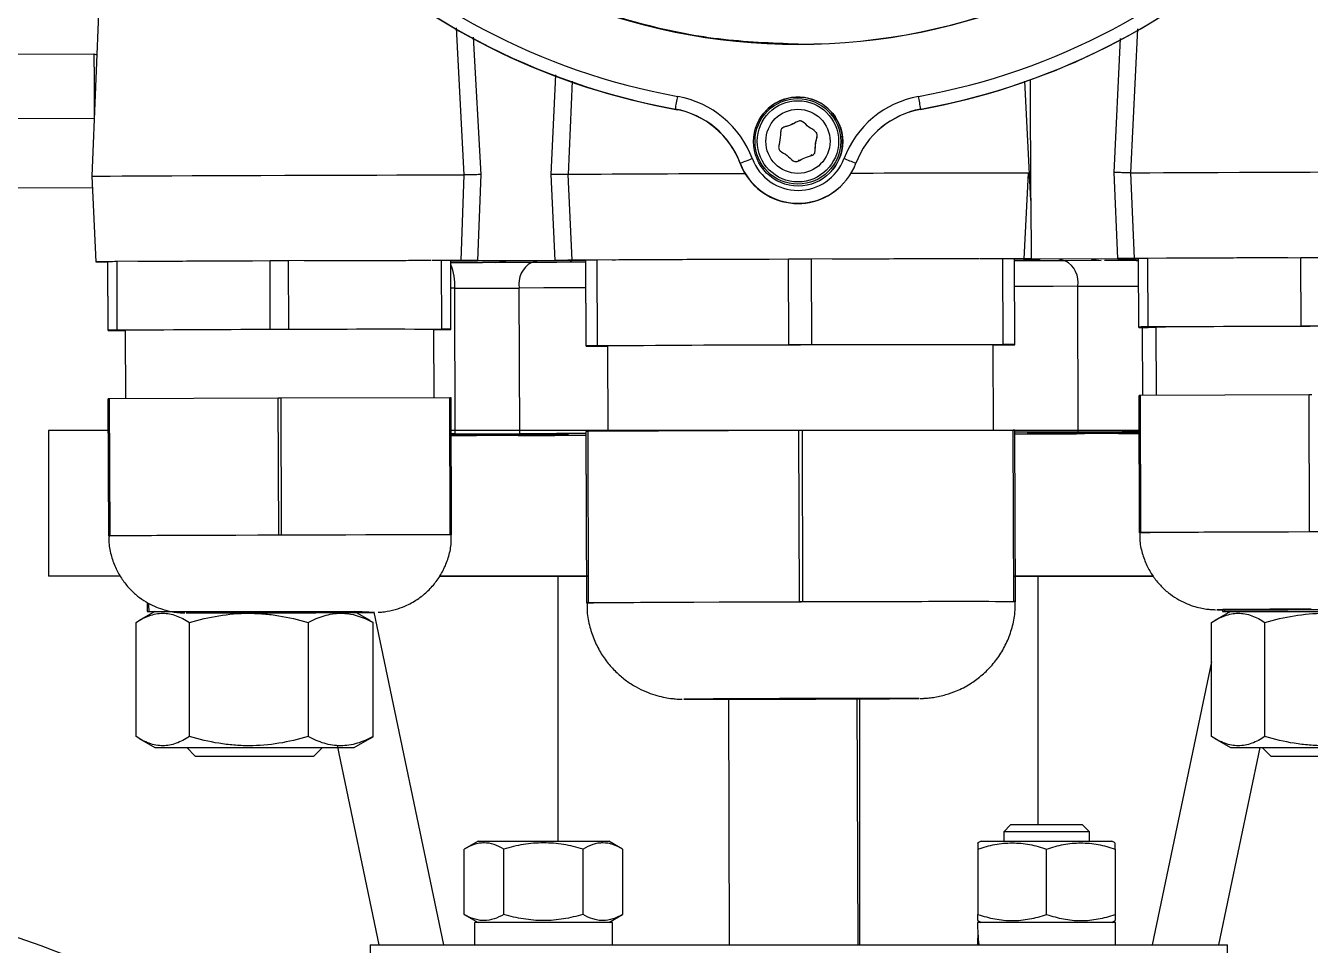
# Model space of a CAD drawing. Header units: millimetres. Extents: x 2451 to 4400, y 944 to 2322.
# Drawn here: x 3741 to 3890.9, y 1858.4 to 1965.7 of the extents above; entities that cross this region are included whole.
import ezdxf

# ---------------------------------------------------------------- set-up
doc = ezdxf.new("R2010")
doc.units = ezdxf.units.MM

msp = doc.modelspace()

# ---------------------------------------------------------------- linework, layer by layer
at = {"color": 7, "linetype": 'Continuous', "lineweight": 25}
for p, q in [((3750.332, 1986.74), (3748.768, 1948.124)), ((3792.204, 1948.272), (3791.285, 1965.449)), ((3793.254, 1964.355), (3794.125, 1948.311)), ((3870.703, 1965.324), (3869.909, 1948.517)), ((3867.995, 1948.543), (3868.747, 1964.196)), ((3724.106, 1962.327), (3749.007, 1962.405)), ((3749.007, 1962.405), (3749.341, 1962.278)), ((3802.351, 1948.336), (3802.886, 1959.963)), ((3804.796, 1959.211), (3804.299, 1948.311)), ((3858.286, 1945.28), (3857.579, 1959.21)), ((3858.286, 1945.28), (3858.241, 1959.38)), ((3816.808, 1955.94), (3816.822, 1955.956)), ((3817.051, 1955.885), (3817.056, 1955.891)), ((3817.312, 1955.835), (3817.051, 1955.885)), ((3845.447, 1955.956), (3845.424, 1955.93)), ((3749.03, 1954.845), (3724.118, 1954.767)), ((3749.03, 1954.845), (3749.031, 1954.626)), ((3824.33, 1949.722), (3824.207, 1950.048)), ((3824.33, 1949.722), (3824.337, 1949.73)), ((3824.395, 1949.633), (3824.38, 1949.617)), ((3831.348, 1949.969), (3831.129, 1949.958)), ((3748.768, 1948.124), (3749.236, 1938.125)), ((3791.831, 1938.271), (3792.204, 1948.272)), ((3792.204, 1948.272), (3792.204, 1948.272)), ((3794.125, 1948.311), (3793.751, 1938.274)), ((3802.791, 1938.303), (3802.351, 1948.336)), ((3804.298, 1948.311), (3804.738, 1938.312)), ((3804.299, 1948.311), (3804.298, 1948.311)), ((3857.505, 1938.477), (3857.991, 1948.478)), ((3868.432, 1938.509), (3867.995, 1948.543)), ((3869.908, 1948.517), (3870.345, 1938.518)), ((3869.909, 1948.517), (3869.908, 1948.517)), ((3724.056, 1946.735), (3748.829, 1946.813)), ((3836.439, 1947.296), (3836.462, 1947.322)), ((3858.286, 1945.28), (3858.308, 1938.477)), ((3750.65, 1930.149), (3750.624, 1938.149)), ((3750.624, 1938.149), (3750.624, 1938.11)), ((3750.65, 1930.11), (3750.624, 1938.11)), ((3769.551, 1938.232), (3751.698, 1938.156)), ((3751.723, 1930.156), (3751.698, 1938.156)), ((3769.576, 1930.232), (3769.551, 1938.232)), ((3788.355, 1938.273), (3771.698, 1938.238)), ((3771.723, 1930.238), (3771.698, 1938.238)), ((3789.551, 1938.275), (3788.458, 1938.273)), ((3789.576, 1930.275), (3789.551, 1938.275)), ((3790.649, 1930.275), (3790.624, 1938.275)), ((3791.831, 1938.271), (3790.624, 1938.273)), ((3790.624, 1938.238), (3791.831, 1938.248)), ((3793.751, 1938.274), (3802.791, 1938.303)), ((3802.791, 1938.285), (3793.751, 1938.257)), ((3795.836, 1938.054), (3795.408, 1938.052)), ((3800.046, 1938.062), (3795.836, 1938.054)), ((3800.046, 1938.062), (3800.792, 1938.279)), ((3806.398, 1928.329), (3806.366, 1938.329)), ((3806.366, 1938.329), (3806.366, 1938.281)), ((3806.398, 1928.281), (3806.366, 1938.281)), ((3830.024, 1938.432), (3807.708, 1938.338)), ((3807.739, 1928.338), (3807.708, 1938.338)), ((3830.056, 1928.432), (3830.024, 1938.432)), ((3852.145, 1938.481), (3832.707, 1938.441)), ((3832.739, 1928.441), (3832.707, 1938.441)), ((3855.024, 1938.487), (3852.328, 1938.481)), ((3855.056, 1928.487), (3855.024, 1938.487)), ((3856.397, 1928.487), (3856.366, 1938.487)), ((3857.505, 1938.477), (3856.366, 1938.48)), ((3857.428, 1938.454), (3856.366, 1938.445)), ((3858.308, 1938.477), (3868.432, 1938.509)), ((3868.415, 1938.492), (3859.375, 1938.463)), ((3861.544, 1938.47), (3862.296, 1938.258)), ((3866.499, 1938.276), (3862.296, 1938.258)), ((3870.335, 1938.495), (3870.852, 1938.494)), ((3870.852, 1938.522), (3870.345, 1938.518)), ((3870.877, 1930.527), (3870.852, 1938.527)), ((3870.852, 1938.527), (3870.852, 1938.488)), ((3870.878, 1930.489), (3870.852, 1938.488)), ((3889.779, 1938.61), (3871.925, 1938.534)), ((3871.951, 1930.534), (3871.925, 1938.534)), ((3889.804, 1930.61), (3889.779, 1938.61)), ((3791.08, 1935.045), (3790.634, 1935.044)), ((3791.133, 1918.045), (3791.08, 1935.045)), ((3798.67, 1918.071), (3798.616, 1935.071)), ((3863.806, 1918.276), (3863.752, 1935.276)), ((3750.65, 1930.149), (3750.65, 1930.11)), ((3769.576, 1930.232), (3751.723, 1930.156)), ((3751.723, 1930.11), (3752.65, 1930.112)), ((3752.65, 1930.136), (3752.675, 1922.16)), ((3789.576, 1930.275), (3771.723, 1930.238)), ((3788.675, 1922.273), (3788.649, 1930.249)), ((3788.65, 1930.226), (3789.576, 1930.23)), ((3790.649, 1930.236), (3790.649, 1930.275)), ((3870.877, 1930.527), (3870.878, 1930.489)), ((3871.325, 1922.531), (3871.3, 1930.488)), ((3889.804, 1930.61), (3871.951, 1930.534)), ((3871.951, 1930.488), (3872.878, 1930.49)), ((3872.877, 1930.514), (3872.903, 1922.538)), ((3830.056, 1928.432), (3807.739, 1928.338)), ((3855.056, 1928.487), (3832.739, 1928.441)), ((3853.929, 1918.485), (3853.897, 1928.455)), ((3853.898, 1928.425), (3855.056, 1928.43)), ((3856.397, 1928.438), (3856.397, 1928.487)), ((3806.398, 1928.329), (3806.398, 1928.281)), ((3807.739, 1928.281), (3808.898, 1928.283)), ((3808.898, 1928.313), (3808.929, 1918.343)), ((3870.953, 1906.529), (3870.903, 1922.529)), ((3870.903, 1922.529), (3870.903, 1922.487)), ((3870.953, 1906.487), (3870.903, 1922.487)), ((3890.739, 1922.614), (3871.066, 1922.53)), ((3871.117, 1906.53), (3871.066, 1922.53)), ((3890.789, 1906.614), (3890.739, 1922.614)), ((3750.725, 1906.151), (3750.675, 1922.151)), ((3750.675, 1922.151), (3750.675, 1922.109)), ((3750.725, 1906.109), (3750.675, 1922.109)), ((3770.511, 1922.236), (3750.839, 1922.152)), ((3750.889, 1906.152), (3750.839, 1922.152)), ((3770.561, 1906.236), (3770.511, 1922.236)), ((3790.511, 1922.277), (3770.838, 1922.237)), ((3770.889, 1906.237), (3770.838, 1922.237)), ((3790.561, 1906.277), (3790.511, 1922.277)), ((3790.725, 1906.277), (3790.675, 1922.277)), ((3743.724, 1918.437), (3743.724, 1901.437)), ((3750.85, 1918.437), (3743.724, 1918.437)), ((3831.224, 1918.437), (3790.523, 1918.437)), ((3791.133, 1918.045), (3790.688, 1918.044)), ((3795.13, 1918.01), (3790.688, 1918.001)), ((3790.688, 1917.89), (3795, 1917.909)), ((3790.689, 1917.848), (3790.955, 1917.849)), ((3795, 1917.909), (3795, 1918.01)), ((3804.169, 1917.92), (3799.642, 1917.892)), ((3799.792, 1918.057), (3804.343, 1918.056)), ((3803.255, 1917.915), (3803.255, 1917.896)), ((3804.168, 1918.056), (3804.169, 1917.92)), ((3804.343, 1918.056), (3804.343, 1918.079)), ((3806.492, 1898.332), (3806.429, 1918.332)), ((3806.429, 1918.332), (3806.429, 1918.279)), ((3806.492, 1898.279), (3806.429, 1918.279)), ((3831.224, 1918.437), (3806.634, 1918.333)), ((3806.697, 1898.333), (3806.634, 1918.333)), ((3871.079, 1918.437), (3831.224, 1918.437)), ((3831.287, 1898.437), (3831.224, 1918.437)), ((3856.224, 1918.489), (3831.634, 1918.439)), ((3831.697, 1898.439), (3831.634, 1918.439)), ((3856.287, 1898.489), (3856.224, 1918.489)), ((3856.492, 1898.489), (3856.429, 1918.489)), ((3857.95, 1918.089), (3857.949, 1918.248)), ((3862.5, 1918.089), (3857.95, 1918.089)), ((3858.124, 1918.226), (3862.651, 1918.254)), ((3858.124, 1918.248), (3858.124, 1918.226)), ((3858.875, 1918.089), (3858.875, 1918.071)), ((3867.162, 1918.237), (3867.163, 1918.136)), ((3867.163, 1918.136), (3870.916, 1918.143)), ((3870.916, 1918.253), (3867.293, 1918.237)), ((3750.725, 1906.151), (3750.725, 1906.13)), ((3750.725, 1906.13), (3750.725, 1906.109)), ((3760.725, 1906.194), (3750.889, 1906.152)), ((3770.561, 1906.236), (3760.725, 1906.194)), ((3780.725, 1906.257), (3770.889, 1906.237)), ((3790.561, 1906.277), (3780.725, 1906.257)), ((3790.725, 1906.256), (3790.725, 1906.277)), ((3870.953, 1906.529), (3870.953, 1906.508)), ((3870.953, 1906.508), (3870.953, 1906.487)), ((3880.953, 1906.572), (3871.117, 1906.53)), ((3890.789, 1906.614), (3880.953, 1906.572)), ((3752.062, 1901.437), (3743.724, 1901.437)), ((3806.687, 1901.437), (3789.345, 1901.437)), ((3803.099, 1901.437), (3803.099, 1870.537)), ((3831.278, 1901.437), (3831.224, 1901.437)), ((3872.537, 1901.437), (3856.278, 1901.437)), ((3859.119, 1872.437), (3859.119, 1901.437)), ((3818.992, 1898.385), (3806.697, 1898.333)), ((3831.287, 1898.437), (3818.992, 1898.385)), ((3822.964, 1898.402), (3822.964, 1898.401)), ((3843.992, 1898.464), (3831.697, 1898.439)), ((3837.962, 1898.452), (3837.962, 1898.45)), ((3838.294, 1898.452), (3838.294, 1898.451)), ((3856.287, 1898.489), (3843.992, 1898.464)), ((3856.492, 1898.463), (3856.492, 1898.489)), ((3756.124, 1897.337), (3754.292, 1896.28)), ((3755.199, 1897.337), (3755.424, 1897.337)), ((3755.424, 1897.337), (3780.299, 1897.337)), ((3781.206, 1896.28), (3779.374, 1897.337)), ((3781.659, 1897.229), (3789.777, 1858.437)), ((3806.492, 1898.332), (3806.492, 1898.305)), ((3806.492, 1898.305), (3806.492, 1898.279)), ((3881.562, 1897.337), (3879.73, 1896.28)), ((3880.637, 1897.337), (3880.862, 1897.337)), ((3880.862, 1897.337), (3905.737, 1897.337)), ((3753.915, 1882.726), (3753.915, 1896.049)), ((3760.15, 1882.726), (3760.15, 1896.049)), ((3773.984, 1896.049), (3773.984, 1882.726)), ((3781.583, 1896.049), (3781.187, 1896.247)), ((3781.583, 1882.726), (3781.583, 1896.049)), ((3879.353, 1882.726), (3879.353, 1896.049)), ((3885.588, 1882.726), (3885.588, 1896.049)), ((3879.353, 1891.46), (3872.442, 1858.437)), ((3823, 1887.129), (3823.092, 1858.437)), ((3837.998, 1887.181), (3838.091, 1858.437)), ((3838.294, 1887.181), (3838.294, 1858.437)), ((3754.296, 1882.493), (3756.124, 1881.437)), ((3779.374, 1881.437), (3781.202, 1882.493)), ((3781.186, 1882.521), (3781.583, 1882.726)), ((3879.734, 1882.493), (3881.562, 1881.437)), ((3756.124, 1881.437), (3767.749, 1881.437)), ((3759.832, 1881.437), (3760.832, 1880.437)), ((3760.832, 1880.437), (3767.749, 1880.437)), ((3767.749, 1881.437), (3779.374, 1881.437)), ((3767.749, 1880.437), (3774.667, 1880.437)), ((3774.667, 1880.437), (3775.667, 1881.437)), ((3777.367, 1881.668), (3782.229, 1858.437)), ((3880.219, 1858.437), (3885.033, 1881.437)), ((3881.562, 1881.437), (3893.187, 1881.437)), ((3885.269, 1881.437), (3886.269, 1880.437)), ((3886.269, 1880.437), (3893.187, 1880.437)), ((3855.928, 1872.437), (3855.116, 1871.625)), ((3855.116, 1871.625), (3855.116, 1870.537)), ((3860.116, 1871.625), (3855.116, 1871.625)), ((3860.116, 1872.437), (3855.928, 1872.437)), ((3864.304, 1872.437), (3860.116, 1872.437)), ((3865.116, 1871.625), (3860.116, 1871.625)), ((3865.116, 1871.625), (3864.304, 1872.437)), ((3865.116, 1870.537), (3865.116, 1871.625)), ((3793.808, 1870.537), (3792.196, 1869.606)), ((3793.808, 1870.537), (3801.433, 1870.537)), ((3801.433, 1870.537), (3809.058, 1870.537)), ((3810.671, 1869.606), (3809.058, 1870.537)), ((3852.491, 1870.537), (3852.116, 1870.321)), ((3852.491, 1870.537), (3860.116, 1870.537)), ((3860.116, 1870.537), (3867.741, 1870.537)), ((3868.116, 1870.321), (3867.741, 1870.537)), ((3792.196, 1861.968), (3792.196, 1869.606)), ((3796.815, 1861.968), (3796.815, 1869.606)), ((3806.052, 1861.968), (3806.052, 1869.606)), ((3810.671, 1869.606), (3810.671, 1861.968)), ((3852.116, 1869.606), (3852.116, 1861.968)), ((3860.116, 1861.968), (3860.116, 1869.606)), ((3868.116, 1869.606), (3868.116, 1861.968)), ((3792.196, 1861.968), (3793.808, 1861.037)), ((3793.383, 1861.037), (3793.383, 1858.437)), ((3809.483, 1861.037), (3793.383, 1861.037)), ((3809.058, 1861.037), (3810.671, 1861.968)), ((3809.483, 1858.437), (3809.483, 1861.037)), ((3868.166, 1861.037), (3852.066, 1861.037)), ((3852.116, 1861.254), (3852.491, 1861.037)), ((3867.741, 1861.037), (3868.116, 1861.254)), ((3868.166, 1858.437), (3868.166, 1861.037)), ((3781.224, 1858.437), (3781.224, 1845.437)), ((3781.224, 1858.437), (3831.224, 1858.437)), ((3831.224, 1858.437), (3881.224, 1858.437)), ((3881.224, 1845.437), (3881.224, 1858.437))]:
    msp.add_line(p, q, dxfattribs=at)
at = {"linetype": 'ByBlock'}
for p, q in [((3789.345, 1901.437), (3806.687, 1901.437)), ((3856.278, 1901.437), (3872.537, 1901.437))]:
    msp.add_line(p, q, dxfattribs=at)
at = {"color": 7, "linetype": 'Continuous', "lineweight": 25, "flags": 128}
for points in [[(3749.007, 1962.405), (3749.008, 1961.919), (3749.01, 1961.272), (3749.013, 1960.477), (3749.016, 1959.548), (3749.019, 1958.501), (3749.022, 1957.354), (3749.026, 1956.129), (3749.03, 1954.845)], [(3832.757, 1950.679), (3832.684, 1950.603), (3832.543, 1950.473)], [(3748.768, 1948.124), (3748.812, 1948.127), (3749.168, 1948.133), (3749.874, 1948.14), (3750.918, 1948.148), (3752.285, 1948.157), (3753.951, 1948.167), (3755.891, 1948.177), (3758.072, 1948.187), (3760.461, 1948.197), (3763.017, 1948.208), (3765.702, 1948.218), (3768.47, 1948.227), (3771.278, 1948.236), (3774.081, 1948.245), (3776.833, 1948.252), (3779.49, 1948.259), (3782.01, 1948.265), (3784.351, 1948.269), (3786.477, 1948.272), (3788.353, 1948.274), (3789.949, 1948.275), (3791.24, 1948.274), (3792.204, 1948.272)], [(3869.909, 1948.517), (3870.876, 1948.525), (3872.17, 1948.534), (3873.768, 1948.543), (3875.647, 1948.553), (3877.775, 1948.563), (3880.118, 1948.573), (3882.638, 1948.584), (3885.296, 1948.594), (3888.048, 1948.603), (3890.85, 1948.613), (3893.657, 1948.621), (3896.425, 1948.629), (3899.107, 1948.636), (3901.662, 1948.642), (3904.048, 1948.646), (3906.228, 1948.65), (3908.165, 1948.652), (3909.829, 1948.653), (3911.193, 1948.653), (3912.235, 1948.651), (3912.938, 1948.648), (3913.292, 1948.644), (3913.335, 1948.642)], [(3771.698, 1938.238), (3771.429, 1938.238), (3771.161, 1938.237), (3770.893, 1938.236), (3770.624, 1938.235), (3770.356, 1938.234), (3770.088, 1938.233), (3769.819, 1938.232), (3769.551, 1938.232)], [(3790.625, 1938.038), (3791.042, 1938.039), (3791.722, 1938.041), (3792.407, 1938.043), (3793.095, 1938.045), (3793.784, 1938.047), (3794.313, 1938.049)], [(3795.836, 1938.054), (3796.972, 1938.247), (3797.029, 1938.267)], [(3806.367, 1938.088), (3806.077, 1938.087), (3804.535, 1938.081), (3803.015, 1938.075), (3801.519, 1938.068), (3800.046, 1938.062)], [(3832.707, 1938.441), (3832.372, 1938.44), (3832.037, 1938.439), (3831.701, 1938.438), (3831.366, 1938.437), (3831.03, 1938.436), (3830.695, 1938.434), (3830.36, 1938.433), (3830.024, 1938.432)], [(3862.296, 1938.258), (3860.826, 1938.255), (3859.332, 1938.252), (3857.815, 1938.248), (3856.367, 1938.245)], [(3865.299, 1938.482), (3865.356, 1938.462), (3866.499, 1938.276)], [(3870.567, 1938.289), (3870.612, 1938.289), (3870.853, 1938.29)], [(3891.925, 1938.616), (3891.657, 1938.616), (3891.389, 1938.615), (3891.121, 1938.614), (3890.852, 1938.613), (3890.584, 1938.612), (3890.315, 1938.611), (3890.047, 1938.611), (3889.779, 1938.61)], [(3806.376, 1935.103), (3804.458, 1935.095), (3801.495, 1935.083), (3798.616, 1935.071)], [(3863.752, 1935.276), (3860.879, 1935.27), (3857.921, 1935.263), (3856.376, 1935.26)], [(3771.723, 1930.238), (3771.455, 1930.238), (3771.186, 1930.237), (3770.918, 1930.236), (3770.649, 1930.235), (3770.381, 1930.234), (3770.113, 1930.233), (3769.844, 1930.233), (3769.576, 1930.232)], [(3891.951, 1930.616), (3891.682, 1930.616), (3891.414, 1930.615), (3891.146, 1930.614), (3890.877, 1930.613), (3890.609, 1930.612), (3890.341, 1930.611), (3890.072, 1930.611), (3889.804, 1930.61)], [(3832.739, 1928.441), (3832.404, 1928.44), (3832.068, 1928.439), (3831.733, 1928.438), (3831.397, 1928.437), (3831.062, 1928.436), (3830.726, 1928.435), (3830.391, 1928.433), (3830.056, 1928.432)], [(3871.066, 1922.53), (3871.046, 1922.53), (3871.025, 1922.53), (3871.005, 1922.53), (3870.984, 1922.53), (3870.964, 1922.53), (3870.943, 1922.53), (3870.923, 1922.529), (3870.903, 1922.529)], [(3891.066, 1922.615), (3891.025, 1922.615), (3890.984, 1922.614), (3890.943, 1922.614), (3890.902, 1922.614), (3890.862, 1922.614), (3890.821, 1922.614), (3890.78, 1922.614), (3890.739, 1922.614)], [(3750.839, 1922.152), (3750.818, 1922.152), (3750.797, 1922.152), (3750.777, 1922.152), (3750.756, 1922.152), (3750.736, 1922.152), (3750.715, 1922.151), (3750.695, 1922.151), (3750.675, 1922.151)], [(3770.838, 1922.237), (3770.798, 1922.236), (3770.757, 1922.236), (3770.716, 1922.236), (3770.675, 1922.236), (3770.634, 1922.236), (3770.593, 1922.236), (3770.552, 1922.236), (3770.511, 1922.236)], [(3790.675, 1922.277), (3790.654, 1922.277), (3790.634, 1922.277), (3790.614, 1922.277), (3790.593, 1922.277), (3790.573, 1922.277), (3790.552, 1922.277), (3790.531, 1922.277), (3790.511, 1922.277)], [(3790.688, 1918.017), (3791.383, 1918.02), (3792.441, 1918.025), (3793.228, 1918.029), (3793.687, 1918.033), (3793.782, 1918.036), (3793.507, 1918.037), (3792.883, 1918.038), (3791.955, 1918.037), (3790.793, 1918.034), (3790.688, 1918.034)], [(3790.689, 1917.857), (3791.238, 1917.86), (3792.296, 1917.865), (3793.083, 1917.869), (3793.541, 1917.873), (3793.636, 1917.876), (3793.362, 1917.878), (3792.737, 1917.878), (3791.81, 1917.877), (3790.688, 1917.875)], [(3795, 1917.909), (3795.995, 1917.91), (3797.035, 1917.91), (3798.121, 1917.912), (3799.25, 1917.913), (3800.421, 1917.914), (3801.632, 1917.916), (3802.882, 1917.918), (3804.169, 1917.92)], [(3804.343, 1918.056), (3803.051, 1918.051), (3801.796, 1918.045), (3800.58, 1918.039), (3799.404, 1918.033), (3798.269, 1918.027), (3797.178, 1918.021), (3796.131, 1918.016), (3795.13, 1918.01)], [(3798.487, 1917.87), (3802.756, 1917.879), (3806.43, 1917.887)], [(3806.43, 1918.103), (3802.947, 1918.089), (3798.67, 1918.071)], [(3803.255, 1917.896), (3805.636, 1917.901), (3806.43, 1917.903)], [(3806.43, 1918.087), (3805.803, 1918.085), (3803.418, 1918.075)], [(3806.634, 1918.333), (3806.608, 1918.333), (3806.582, 1918.333), (3806.556, 1918.333), (3806.531, 1918.333), (3806.505, 1918.332), (3806.48, 1918.332), (3806.454, 1918.332), (3806.429, 1918.332)], [(3831.634, 1918.439), (3831.583, 1918.438), (3831.531, 1918.438), (3831.48, 1918.438), (3831.429, 1918.438), (3831.378, 1918.438), (3831.327, 1918.438), (3831.275, 1918.437), (3831.224, 1918.437)], [(3856.429, 1918.489), (3856.404, 1918.489), (3856.378, 1918.489), (3856.353, 1918.489), (3856.327, 1918.489), (3856.301, 1918.489), (3856.276, 1918.489), (3856.25, 1918.489), (3856.224, 1918.489)], [(3863.806, 1918.276), (3859.537, 1918.267), (3856.43, 1918.26)], [(3859.037, 1918.25), (3856.657, 1918.245), (3856.43, 1918.244)], [(3856.43, 1918.045), (3859.346, 1918.057), (3863.623, 1918.075)], [(3856.43, 1918.061), (3856.49, 1918.061), (3858.875, 1918.071)], [(3857.95, 1918.089), (3859.241, 1918.095), (3860.496, 1918.101), (3861.713, 1918.107), (3862.889, 1918.113), (3864.024, 1918.119), (3865.115, 1918.124), (3866.162, 1918.13), (3867.163, 1918.136)], [(3867.293, 1918.237), (3866.298, 1918.236), (3865.257, 1918.235), (3864.172, 1918.234), (3863.043, 1918.233), (3861.872, 1918.231), (3860.661, 1918.23), (3859.411, 1918.228), (3858.124, 1918.226)], [(3870.916, 1918.126), (3870.351, 1918.124), (3869.42, 1918.119), (3868.791, 1918.115), (3868.512, 1918.111), (3868.603, 1918.109), (3869.056, 1918.108), (3869.84, 1918.108), (3870.895, 1918.11), (3870.916, 1918.11)], [(3870.916, 1918.286), (3870.496, 1918.284), (3869.565, 1918.279), (3868.937, 1918.275), (3868.657, 1918.271), (3868.748, 1918.269), (3869.202, 1918.268), (3869.985, 1918.268), (3870.916, 1918.27)], [(3750.889, 1906.152), (3750.868, 1906.152), (3750.848, 1906.152), (3750.827, 1906.152), (3750.807, 1906.152), (3750.786, 1906.152), (3750.766, 1906.152), (3750.745, 1906.151), (3750.725, 1906.151)], [(3780.725, 1906.257), (3778.379, 1906.252), (3775.901, 1906.246), (3773.336, 1906.238), (3770.725, 1906.231), (3768.115, 1906.222), (3765.549, 1906.213), (3763.071, 1906.204), (3760.725, 1906.194)], [(3770.889, 1906.237), (3770.848, 1906.237), (3770.807, 1906.236), (3770.766, 1906.236), (3770.725, 1906.236), (3770.684, 1906.236), (3770.643, 1906.236), (3770.602, 1906.236), (3770.561, 1906.236)], [(3790.725, 1906.277), (3790.705, 1906.277), (3790.684, 1906.277), (3790.664, 1906.277), (3790.644, 1906.277), (3790.623, 1906.277), (3790.602, 1906.277), (3790.582, 1906.277), (3790.561, 1906.277)], [(3871.117, 1906.53), (3871.096, 1906.53), (3871.075, 1906.53), (3871.055, 1906.53), (3871.034, 1906.53), (3871.014, 1906.53), (3870.994, 1906.53), (3870.973, 1906.53), (3870.953, 1906.529)], [(3900.953, 1906.635), (3898.607, 1906.63), (3896.129, 1906.624), (3893.563, 1906.617), (3890.953, 1906.609), (3888.342, 1906.6), (3885.777, 1906.591), (3883.299, 1906.582), (3880.953, 1906.572)], [(3891.117, 1906.615), (3891.076, 1906.615), (3891.035, 1906.614), (3890.994, 1906.614), (3890.953, 1906.614), (3890.912, 1906.614), (3890.871, 1906.614), (3890.83, 1906.614), (3890.789, 1906.614)], [(3843.992, 1898.464), (3841.059, 1898.458), (3837.962, 1898.45), (3834.755, 1898.441), (3831.492, 1898.431), (3828.229, 1898.42), (3825.021, 1898.409), (3821.925, 1898.397), (3818.992, 1898.385)], [(3831.697, 1898.439), (3831.645, 1898.439), (3831.594, 1898.438), (3831.543, 1898.438), (3831.492, 1898.438), (3831.441, 1898.438), (3831.389, 1898.438), (3831.338, 1898.438), (3831.287, 1898.437)], [(3856.492, 1898.489), (3856.466, 1898.489), (3856.441, 1898.489), (3856.416, 1898.489), (3856.39, 1898.489), (3856.364, 1898.489), (3856.339, 1898.489), (3856.313, 1898.489), (3856.287, 1898.489)], [(3759.759, 1897.159), (3759.765, 1897.157), (3759.8, 1897.157)], [(3770.753, 1897.212), (3768.82, 1897.206), (3766.956, 1897.199), (3765.23, 1897.192), (3763.703, 1897.185), (3762.431, 1897.178), (3761.46, 1897.172), (3760.824, 1897.166), (3760.548, 1897.162), (3760.64, 1897.158), (3761.098, 1897.156), (3761.905, 1897.156), (3763.032, 1897.156), (3764.438, 1897.158), (3766.072, 1897.161), (3767.875, 1897.166), (3769.782, 1897.171), (3771.725, 1897.177), (3773.632, 1897.184), (3775.435, 1897.191), (3777.069, 1897.198), (3778.475, 1897.205), (3779.602, 1897.211), (3780.409, 1897.217), (3780.867, 1897.222), (3780.959, 1897.226), (3780.683, 1897.229), (3780.047, 1897.23), (3779.076, 1897.23), (3777.804, 1897.229), (3776.277, 1897.227), (3774.551, 1897.223), (3772.687, 1897.218), (3770.753, 1897.212)], [(3781.735, 1897.226), (3781.742, 1897.227), (3781.745, 1897.228)], [(3806.697, 1898.333), (3806.671, 1898.333), (3806.645, 1898.333), (3806.619, 1898.333), (3806.594, 1898.333), (3806.568, 1898.332), (3806.543, 1898.332), (3806.517, 1898.332), (3806.492, 1898.332)], [(3879.987, 1897.537), (3879.992, 1897.536), (3880.028, 1897.535)], [(3890.981, 1897.59), (3889.048, 1897.584), (3887.184, 1897.577), (3885.457, 1897.57), (3883.931, 1897.563), (3882.659, 1897.556), (3881.687, 1897.55), (3881.052, 1897.544), (3880.776, 1897.54), (3880.868, 1897.537), (3881.326, 1897.534), (3882.133, 1897.534), (3883.26, 1897.534), (3884.665, 1897.536), (3886.3, 1897.539), (3888.103, 1897.544), (3890.01, 1897.549), (3891.952, 1897.555)], [(3817.793, 1887.092), (3817.789, 1887.09), (3817.831, 1887.089)], [(3831.527, 1887.158), (3829.369, 1887.151), (3827.273, 1887.143), (3825.299, 1887.135), (3823.504, 1887.128), (3821.94, 1887.12), (3820.652, 1887.112), (3819.677, 1887.106), (3819.043, 1887.1), (3818.767, 1887.095), (3818.859, 1887.091), (3819.316, 1887.089), (3820.123, 1887.087), (3821.259, 1887.087), (3822.69, 1887.089), (3824.376, 1887.092), (3826.267, 1887.096), (3828.309, 1887.101), (3830.444, 1887.107), (3832.611, 1887.114), (3834.746, 1887.121), (3836.788, 1887.129), (3838.679, 1887.137), (3840.364, 1887.145), (3841.796, 1887.152), (3842.931, 1887.159), (3843.739, 1887.166), (3844.195, 1887.171), (3844.287, 1887.175), (3844.012, 1887.178), (3843.378, 1887.18), (3842.403, 1887.181), (3841.115, 1887.18), (3839.551, 1887.178), (3837.756, 1887.175), (3835.782, 1887.17), (3833.686, 1887.165), (3831.527, 1887.158)], [(3845.18, 1887.174), (3845.266, 1887.176), (3845.261, 1887.179)]]:
    msp.add_lwpolyline(points, dxfattribs=at)
at = {"color": 7, "linetype": 'Continuous', "lineweight": 25}
for centre, radius in [((3831.137, 2034.668), 71.202), ((3831.137, 1952.168), 5.2), ((3831.109, 1952.194), 5), ((3831.114, 1952.199), 4.739), ((3831.116, 1952.201), 3.742), ((3691.224, 1717.437), 150)]:
    msp.add_circle(centre, radius, dxfattribs=at)
for centre, radius, start, end in [((3831.139, 2034.67), 71.137, 270.00008, 179.99995), ((3831.135, 2034.665), 80, 190.30621, 259.69381), ((3831.138, 2034.668), 78.5, 190.30621, 259.69381), ((3831.138, 2034.667), 78.5, 280.30599, 349.69399), ((3831.135, 2034.665), 80, 280.30599, 349.69399), ((3831.112, 2034.64), 80, 228.65641, 259.87691), ((3831.112, 2034.639), 80, 280.306, 311.34355), ((3541.21, 2007.22), 280.339, 349.46326, 349.77049), ((3815.036, 1946.12), 11.5, 20.58678, 79.69378), ((3831.129, 1952.158), 5.2, 317.72621, 137.72594), ((3847.239, 1946.12), 11.5, 100.30601, 159.41336), ((3661.792, 1923.706), 186.465, 9.95967, 10.42129), ((3815.019, 1946.101), 10, 20.58678, 79.69378), ((3815.033, 1946.117), 10, 20.58678, 79.69378), ((3847.236, 1946.117), 10, 100.30601, 159.41336), ((3847.213, 1946.092), 10, 100.306, 137.72607), ((3831.112, 1952.14), 7.2, 199.61704, 317.72594), ((3939.905, 1645.315), 325.504, 110.52072, 110.78535), ((3831.135, 1952.165), 7.2, 200.58662, 339.41319), ((3831.137, 1952.168), 5.7, 200.58662, 339.4132), ((3781.296, 1802.197), 157.92, 69.00566, 69.54938), ((3837.692, -2657.489), 4605.921, 90.158502, 90.415406), ((3852.771, -2261.431), 4209.912, 89.928953, 90.210502), ((3760.724, 444.46), 1493.723, 90.346246, 90.387413), ((3789.928, 444.598), 1493.678, 89.973304, 90.014472), ((3785.38, 1935.547), 5.722, 354.96726, 23.54081), ((3801.412, 1935.572), 2.84, 118.75348, 190.15843), ((3818.991, 71.218), 1867.154, 90.346246, 90.387413), ((3855.496, 71.39), 1867.097, 89.973304, 90.014472), ((3860.956, 1935.757), 2.837, 350.23159, 61.83058), ((3880.952, 444.838), 1493.723, 90.346246, 90.387413), ((3777.977, 6837.072), 4902.045, 270.153147, 270.241236), ((3853.618, 6814.135), 4878.87, 270.119006, 270.202507), ((3760.75, 436.46), 1493.723, 90.346246, 90.387413), ((3751.346, 3423.788), 1493.678, 269.973304, 270.014472), ((3772.849, -297.659), 2227.886, 90.056559, 90.519478), ((3782.476, -297.6), 2227.858, 89.841239, 90.304162), ((3789.953, 436.598), 1493.678, 89.973304, 90.014472), ((3780.55, 3423.926), 1493.723, 270.346246, 270.387413), ((3880.977, 436.838), 1493.723, 90.346246, 90.387413), ((3871.573, 3424.166), 1493.678, 269.973304, 270.014472), ((3893.077, -297.28), 2227.886, 90.056559, 90.519478), ((3819.023, 61.218), 1867.154, 90.346246, 90.387413), ((3834.125, -852.207), 2780.635, 90.056208, 90.51983), ((3846.4, -1029.266), 2957.731, 89.85477, 90.290631), ((3855.527, 61.39), 1867.097, 89.973304, 90.014472), ((3843.773, 3795.55), 1867.154, 270.346246, 270.387413), ((3807.268, 3795.378), 1867.097, 269.973304, 270.014472), ((3808.656, -2975.997), 4893.878, 90.119055, 90.207243), ((3778.031, 6820.072), 4902.045, 270.153147, 270.241236), ((3799.232, 3700.007), 1782.116, 270.013203, 270.129367), ((3810.68, 116.952), 1801.138, 90.231019, 90.346356), ((3851.613, 3719.194), 1801.138, 270.231019, 270.346356), ((3863.061, 136.138), 1782.116, 90.013203, 90.129367), ((3884.232, -2976.237), 4894.355, 90.155876, 90.24126), ((3853.672, 6797.135), 4878.87, 270.119006, 270.202507), ((3762.155, 901.937), 1004.258, 90.081561, 90.652098), ((3785.618, 902.048), 1004.221, 89.708612, 90.279164), ((3882.382, 902.315), 1004.258, 90.081561, 90.652098), ((3820.779, 643.064), 1255.322, 90.081561, 90.652098), ((3850.108, 643.203), 1255.276, 89.708612, 90.279164), ((3772.378, 463.953), 1433.262, 90.06494, 90.504461), ((3762.697, 4434.465), 2537.31, 269.934581, 270.4299), ((3778.361, 321.057), 1576.175, 89.876964, 90.276533), ((3892.606, 464.331), 1433.262, 90.06494, 90.504461), ((3882.925, 4434.843), 2537.31, 269.934581, 270.4299), ((3834.177, -39.895), 1927.057, 90.078785, 90.487133), ((3821.269, 5169.331), 3282.244, 269.939996, 270.4174), ((3841.019, -43.754), 1930.937, 89.874142, 90.281642)]:
    msp.add_arc(centre, radius, start, end, dxfattribs=at)
for centre, major_axis, start_param, end_param in [((3767.749, 1897.337), (0, -21.737), 4.664816, 4.712389), ((3767.749, 1901.437), (0, -21.737), 4.8570144, 4.9021421), ((3893.187, 1897.337), (0, -21.737), 4.7029374, 4.712389), ((3893.187, 1901.437), (0, -21.737), 4.8924483, 4.9021421), ((3860.116, 1861.037), (0, 13.943), 1.5707963, 1.7583677), ((3860.116, 1858.437), (0, 13.943), 1.477424, 1.5707963)]:
    msp.add_ellipse(centre, major_axis=major_axis, ratio=0.5773503, start_param=start_param, end_param=end_param, dxfattribs=at)
msp.add_open_spline([(3831.139, 1963.533), (3828.036, 1963.651), (3821.828, 1963.886), (3812.675, 1965.775), (3803.839, 1968.756), (3795.469, 1972.889), (3787.71, 1978.072), (3780.694, 1984.225), (3774.541, 1991.241), (3769.358, 1999), (3765.226, 2007.369), (3762.245, 2016.206), (3760.355, 2025.358), (3760.12, 2031.566), (3760.003, 2034.67)], degree=3, dxfattribs=at)
for points, knots in [([(3832.38, 1953.846), (3832.664, 1953.692), (3833.004, 1953.508), (3833.314, 1953.18), (3833.395, 1952.921), (3833.266, 1952.344), (3833.133, 1951.704), (3833.15, 1951.083), (3833.062, 1950.748), (3832.827, 1950.577), (3832.517, 1950.466), (3831.977, 1950.344), (3831.459, 1950.045), (3831.006, 1949.813), (3830.735, 1949.825), (3830.336, 1950.037), (3829.91, 1950.633), (3829.225, 1950.891), (3828.918, 1951.222), (3828.836, 1951.481), (3828.966, 1952.058), (3829.098, 1952.698), (3829.081, 1953.319), (3829.169, 1953.654), (3829.404, 1953.825), (3829.715, 1953.936), (3830.254, 1954.058), (3830.772, 1954.358), (3831.226, 1954.589), (3831.497, 1954.577), (3831.893, 1954.362), (3832.158, 1954.081), (3832.38, 1953.846)], [0, 0, 0, 0, 0.0662649, 0.0793317, 0.0917493, 0.1205736, 0.1985399, 0.2267612, 0.2498448, 0.2658901, 0.2845053, 0.318085, 0.3794264, 0.4082507, 0.4206683, 0.4337351, 0.5, 0.5662649, 0.5793317, 0.5917493, 0.6205736, 0.6985399, 0.7267612, 0.7498448, 0.7658901, 0.7845053, 0.818085, 0.8794264, 0.9082507, 0.9206683, 0.9337351, 1, 1, 1, 1]), ([(3832.377, 1953.842), (3832.155, 1954.077), (3831.889, 1954.358), (3831.493, 1954.573), (3831.222, 1954.585), (3830.697, 1954.313), (3830.125, 1954.009), (3829.508, 1953.889), (3829.32, 1953.74), (3829.241, 1953.677)], [0, 0, 0, 0, 0.2677301, 0.3205241, 0.3706951, 0.4871537, 0.8021614, 0.916184, 1, 1, 1, 1]), ([(3832.984, 1950.718), (3832.993, 1950.724), (3833.069, 1950.772), (3833.115, 1950.968), (3833.153, 1951.286), (3833.126, 1951.845), (3833.285, 1952.419), (3833.391, 1952.917), (3833.31, 1953.176), (3833, 1953.504), (3832.661, 1953.688), (3832.377, 1953.842)], [0, 0, 0, 0, 0.00926219, 0.07280931, 0.14653471, 0.27952685, 0.52246922, 0.63662741, 0.68580735, 0.73755846, 1, 1, 1, 1]), ([(3794.125, 1948.311), (3793.91, 1948.308), (3793.48, 1948.304), (3792.897, 1948.294), (3792.437, 1948.284), (3792.279, 1948.276), (3792.204, 1948.272)], [0, 0, 0, 0, 0.2507787, 0.5005567, 0.7632725, 1, 1, 1, 1]), ([(3804.298, 1948.311), (3804.23, 1948.314), (3804.086, 1948.321), (3803.622, 1948.329), (3803.02, 1948.335), (3802.574, 1948.336), (3802.351, 1948.336)], [0, 0, 0, 0, 0.2373618, 0.4997911, 0.7497, 1, 1, 1, 1]), ([(3857.991, 1948.478), (3857.995, 1948.476), (3858.004, 1948.471), (3858.023, 1948.417), (3858.106, 1947.968), (3858.18, 1946.846), (3858.249, 1945.834), (3858.286, 1945.28)], [0, 0, 0, 0, 0.0175622, 0.0368909, 0.0869163, 0.499617, 1, 1, 1, 1]), ([(3869.908, 1948.517), (3869.833, 1948.52), (3869.677, 1948.527), (3869.368, 1948.531), (3869.19, 1948.534), (3869.19, 1948.534), (3869.189, 1948.534), (3869.188, 1948.535), (3869.182, 1948.535), (3869.16, 1948.535), (3869.072, 1948.537), (3868.866, 1948.539), (3868.493, 1948.542), (3868.176, 1948.543), (3867.995, 1948.543)], [0, 0, 0, 0, 0.2363853, 0.4988098, 0.4988206, 0.4988473, 0.4989483, 0.4993403, 0.5008849, 0.5070164, 0.5314435, 0.6286342, 0.7877965, 1, 1, 1, 1]), ([(3750.624, 1938.144), (3750.26, 1938.14), (3749.431, 1938.133), (3749.126, 1938.125), (3749.431, 1938.118), (3750.26, 1938.116), (3750.624, 1938.116)], [0, 0, 0, 0, 0.21992535, 0.5, 0.78007465, 1, 1, 1, 1]), ([(3767.495, 1938.223), (3767.239, 1938.222), (3765.567, 1938.217), (3762.599, 1938.205), (3758.835, 1938.19), (3755.939, 1938.176), (3754.591, 1938.169), (3754.111, 1938.166)], [0, 0, 0, 0, 0.0483966, 0.3163641, 0.5843316, 0.8522991, 1, 1, 1, 1]), ([(3788.355, 1938.273), (3787.798, 1938.272), (3786.529, 1938.271), (3784.053, 1938.268), (3781.1, 1938.262), (3777.866, 1938.254), (3775.302, 1938.247), (3773.828, 1938.243), (3773.517, 1938.242)], [0, 0, 0, 0, 0.1550131, 0.3530012, 0.5509893, 0.7489775, 0.9469656, 1, 1, 1, 1]), ([(3793.751, 1938.274), (3793.537, 1938.273), (3793.108, 1938.272), (3792.533, 1938.271), (3792.07, 1938.27), (3791.911, 1938.271), (3791.831, 1938.271)], [0, 0, 0, 0, 0.2497392, 0.4995053, 0.7494567, 1, 1, 1, 1]), ([(3791.831, 1938.248), (3791.91, 1938.248), (3792.069, 1938.25), (3792.532, 1938.252), (3793.106, 1938.254), (3793.536, 1938.256), (3793.751, 1938.257)], [0, 0, 0, 0, 0.2497384, 0.4995083, 0.7494638, 1, 1, 1, 1]), ([(3795.476, 1938.053), (3795.446, 1938.053), (3795.068, 1938.052), (3794.676, 1938.05), (3794.314, 1938.049)], [0, 0, 0, 0, 0.0774805, 1, 1, 1, 1]), ([(3804.738, 1938.312), (3804.666, 1938.311), (3804.521, 1938.31), (3804.054, 1938.307), (3803.462, 1938.305), (3803.015, 1938.303), (3802.791, 1938.303)], [0, 0, 0, 0, 0.24995167, 0.49990549, 0.74986222, 1, 1, 1, 1]), ([(3802.791, 1938.285), (3803.014, 1938.286), (3803.461, 1938.287), (3804.053, 1938.288), (3804.521, 1938.289), (3804.666, 1938.288), (3804.738, 1938.288)], [0, 0, 0, 0, 0.2499496, 0.4998953, 0.7498429, 1, 1, 1, 1]), ([(3806.366, 1938.326), (3806.292, 1938.325), (3805.503, 1938.32), (3805.102, 1938.316), (3804.738, 1938.312)], [0, 0, 0, 0, 0.0936218, 1, 1, 1, 1]), ([(3806.366, 1938.285), (3806.289, 1938.285), (3805.501, 1938.285), (3805.1, 1938.287), (3804.738, 1938.288)], [0, 0, 0, 0, 0.0974913, 1, 1, 1, 1]), ([(3827.77, 1938.423), (3827.42, 1938.422), (3825.555, 1938.416), (3822.272, 1938.403), (3818.078, 1938.387), (3814.285, 1938.37), (3811.356, 1938.356), (3809.965, 1938.348), (3809.462, 1938.345)], [0, 0, 0, 0, 0.0482515, 0.2567428, 0.465234, 0.6737253, 0.8822165, 1, 1, 1, 1]), ([(3852.261, 1938.481), (3851.973, 1938.481), (3850.802, 1938.48), (3848.143, 1938.476), (3844.395, 1938.469), (3840.219, 1938.46), (3837.069, 1938.452), (3835.326, 1938.446), (3835.095, 1938.446)], [0, 0, 0, 0, 0.07289893, 0.29615955, 0.51942017, 0.74268078, 0.9659414, 1, 1, 1, 1]), ([(3857.428, 1938.454), (3857.5, 1938.455), (3857.645, 1938.456), (3858.112, 1938.458), (3858.704, 1938.461), (3859.151, 1938.462), (3859.375, 1938.463)], [0, 0, 0, 0, 0.2499517, 0.4999055, 0.7498622, 1, 1, 1, 1]), ([(3858.308, 1938.477), (3858.117, 1938.477), (3857.737, 1938.476), (3857.582, 1938.477), (3857.505, 1938.477)], [0, 0, 0, 0, 0.4999108, 1, 1, 1, 1]), ([(3870.567, 1938.289), (3870.014, 1938.287), (3868.791, 1938.283), (3867.532, 1938.279), (3866.867, 1938.278), (3866.857, 1938.277)], [0, 0, 0, 0, 0.44775551, 0.99199838, 1, 1, 1, 1]), ([(3868.415, 1938.492), (3868.629, 1938.492), (3869.058, 1938.494), (3869.632, 1938.495), (3870.096, 1938.495), (3870.255, 1938.495), (3870.335, 1938.495)], [0, 0, 0, 0, 0.2497392, 0.4995053, 0.7494567, 1, 1, 1, 1]), ([(3870.345, 1938.518), (3870.265, 1938.517), (3870.107, 1938.516), (3869.646, 1938.514), (3869.074, 1938.511), (3868.647, 1938.51), (3868.432, 1938.509)], [0, 0, 0, 0, 0.2497219, 0.4994802, 0.7494287, 1, 1, 1, 1]), ([(3888.264, 1938.603), (3888.082, 1938.603), (3886.741, 1938.598), (3884.309, 1938.589), (3881.077, 1938.577), (3878.128, 1938.564), (3875.757, 1938.553), (3874.575, 1938.546), (3874.107, 1938.543)], [0, 0, 0, 0, 0.0324563, 0.2402678, 0.4480793, 0.6558909, 0.8637024, 1, 1, 1, 1]), ([(3750.767, 1906.13), (3750.758, 1905.874), (3750.73, 1905.072), (3751.009, 1903.775), (3751.533, 1902.327), (3752.26, 1901.067), (3753.116, 1900.002), (3754.058, 1899.13), (3755.039, 1898.446), (3756.015, 1897.936), (3756.943, 1897.582), (3757.781, 1897.359), (3758.474, 1897.238), (3758.989, 1897.185), (3759.303, 1897.167), (3759.459, 1897.161), (3759.551, 1897.159), (3759.589, 1897.158), (3759.608, 1897.158)], [0, 0, 0, 0, 0.0532322, 0.1667177, 0.2730474, 0.3732667, 0.4677947, 0.5566717, 0.6396428, 0.7161697, 0.7854007, 0.8460975, 0.8963537, 0.9322828, 0.9543996, 0.9681561, 0.9842549, 1, 1, 1, 1]), ([(3782.144, 1897.237), (3782.172, 1897.238), (3782.276, 1897.243), (3782.657, 1897.271), (3783.41, 1897.368), (3784.416, 1897.611), (3785.662, 1898.096), (3786.858, 1898.784), (3788.009, 1899.731), (3788.98, 1900.832), (3789.79, 1902.129), (3790.369, 1903.586), (3790.699, 1904.984), (3790.689, 1905.886), (3790.685, 1906.257)], [0, 0, 0, 0, 0.0095108, 0.0351934, 0.0836586, 0.1769071, 0.2579936, 0.3736917, 0.4746864, 0.5803554, 0.6911624, 0.8047093, 0.9196972, 1, 1, 1, 1]), ([(3870.995, 1906.508), (3870.986, 1906.252), (3870.958, 1905.45), (3871.237, 1904.153), (3871.761, 1902.705), (3872.487, 1901.446), (3873.343, 1900.38), (3874.286, 1899.508), (3875.267, 1898.824), (3876.243, 1898.314), (3877.171, 1897.96), (3878.008, 1897.737), (3878.702, 1897.616), (3879.217, 1897.563), (3879.531, 1897.545), (3879.687, 1897.54), (3879.779, 1897.537), (3879.817, 1897.537), (3879.836, 1897.536)], [0, 0, 0, 0, 0.05323219, 0.1667177, 0.27304744, 0.37326671, 0.46779474, 0.55667172, 0.63964283, 0.71616974, 0.78540072, 0.84609752, 0.89635368, 0.93228277, 0.95439956, 0.96815609, 0.98425491, 1, 1, 1, 1]), ([(3845.364, 1887.177), (3845.398, 1887.177), (3845.467, 1887.178), (3845.61, 1887.182), (3845.871, 1887.193), (3846.313, 1887.224), (3847.173, 1887.325), (3848.316, 1887.575), (3849.761, 1888.086), (3851.149, 1888.803), (3852.496, 1889.78), (3853.669, 1890.913), (3854.698, 1892.252), (3855.538, 1893.777), (3856.129, 1895.44), (3856.463, 1897.022), (3856.456, 1898.04), (3856.453, 1898.464)], [0, 0, 0, 0, 0.02583311, 0.0523438, 0.06838326, 0.09091203, 0.12929247, 0.21040351, 0.28116866, 0.37884687, 0.46398352, 0.55171641, 0.64384376, 0.73839152, 0.83434054, 0.93106652, 1, 1, 1, 1]), ([(3753.915, 1896.049), (3754.424, 1896.376), (3754.937, 1896.645), (3755.973, 1897.018), (3756.496, 1897.12), (3757.291, 1897.121), (3757.558, 1897.096), (3758.084, 1896.998), (3758.346, 1896.926), (3759.126, 1896.646), (3759.64, 1896.376), (3760.15, 1896.049)], [0, 0, 0, 0, 0.25, 0.25, 0.5, 0.5, 0.625, 0.625, 0.75, 0.75, 1, 1, 1, 1]), ([(3760.15, 1896.049), (3761.279, 1896.376), (3762.417, 1896.645), (3764.716, 1897.018), (3765.877, 1897.12), (3767.641, 1897.121), (3768.232, 1897.096), (3769.401, 1896.998), (3769.982, 1896.926), (3771.713, 1896.646), (3772.853, 1896.376), (3773.984, 1896.049)], [0, 0, 0, 0, 0.25, 0.25, 0.5, 0.5, 0.625, 0.625, 0.75, 0.75, 1, 1, 1, 1]), ([(3773.984, 1896.049), (3774.604, 1896.376), (3775.229, 1896.645), (3776.492, 1897.018), (3777.13, 1897.12), (3778.099, 1897.121), (3778.424, 1897.096), (3779.066, 1896.998), (3779.385, 1896.926), (3780.335, 1896.646), (3780.962, 1896.376), (3781.583, 1896.049)], [0, 0, 0, 0, 0.25, 0.25, 0.5, 0.5, 0.625, 0.625, 0.75, 0.75, 1, 1, 1, 1]), ([(3806.532, 1898.305), (3806.523, 1898.053), (3806.49, 1897.187), (3806.757, 1895.748), (3807.283, 1894.073), (3808.036, 1892.576), (3808.946, 1891.27), (3809.974, 1890.159), (3811.075, 1889.244), (3812.206, 1888.519), (3813.325, 1887.971), (3814.39, 1887.584), (3815.357, 1887.333), (3816.168, 1887.193), (3816.777, 1887.128), (3817.169, 1887.104), (3817.377, 1887.096), (3817.509, 1887.092), (3817.564, 1887.091), (3817.596, 1887.091)], [0, 0, 0, 0, 0.0418601, 0.1443342, 0.2415018, 0.3340251, 0.4221963, 0.5060648, 0.5854865, 0.6601308, 0.7294616, 0.7926945, 0.8487106, 0.895739, 0.930104, 0.9516023, 0.9659118, 0.9808182, 1, 1, 1, 1]), ([(3879.353, 1896.049), (3879.862, 1896.376), (3880.375, 1896.645), (3881.411, 1897.018), (3881.934, 1897.12), (3882.729, 1897.121), (3882.996, 1897.096), (3883.522, 1896.998), (3883.784, 1896.926), (3884.564, 1896.646), (3885.078, 1896.376), (3885.588, 1896.049)], [0, 0, 0, 0, 0.25, 0.25, 0.5, 0.5, 0.625, 0.625, 0.75, 0.75, 1, 1, 1, 1]), ([(3885.588, 1896.049), (3886.717, 1896.376), (3887.855, 1896.645), (3890.154, 1897.018), (3891.315, 1897.12), (3893.079, 1897.121), (3893.67, 1897.096), (3894.839, 1896.998), (3895.419, 1896.926), (3897.15, 1896.646), (3898.291, 1896.376), (3899.422, 1896.049)], [0, 0, 0, 0, 0.25, 0.25, 0.5, 0.5, 0.625, 0.625, 0.75, 0.75, 1, 1, 1, 1]), ([(3760.15, 1882.726), (3759.641, 1882.399), (3759.128, 1882.13), (3758.092, 1881.757), (3757.568, 1881.655), (3756.773, 1881.653), (3756.507, 1881.678), (3755.98, 1881.776), (3755.719, 1881.849), (3754.939, 1882.129), (3754.425, 1882.399), (3753.915, 1882.726)], [0, 0, 0, 0, 0.25, 0.25, 0.5, 0.5, 0.625, 0.625, 0.75, 0.75, 1, 1, 1, 1]), ([(3773.984, 1882.726), (3772.854, 1882.399), (3771.717, 1882.13), (3769.418, 1881.757), (3768.256, 1881.655), (3766.492, 1881.653), (3765.901, 1881.678), (3764.732, 1881.776), (3764.152, 1881.849), (3762.421, 1882.129), (3761.28, 1882.399), (3760.15, 1882.726)], [0, 0, 0, 0, 0.25, 0.25, 0.5, 0.5, 0.625, 0.625, 0.75, 0.75, 1, 1, 1, 1]), ([(3781.583, 1882.726), (3780.963, 1882.399), (3780.338, 1882.13), (3779.075, 1881.757), (3778.437, 1881.655), (3777.468, 1881.653), (3777.143, 1881.678), (3776.501, 1881.776), (3776.182, 1881.849), (3775.231, 1882.129), (3774.605, 1882.399), (3773.984, 1882.726)], [0, 0, 0, 0, 0.25, 0.25, 0.5, 0.5, 0.625, 0.625, 0.75, 0.75, 1, 1, 1, 1]), ([(3885.588, 1882.726), (3885.079, 1882.399), (3884.566, 1882.13), (3883.53, 1881.757), (3883.006, 1881.655), (3882.211, 1881.653), (3881.945, 1881.678), (3881.418, 1881.776), (3881.157, 1881.849), (3880.376, 1882.129), (3879.863, 1882.399), (3879.353, 1882.726)], [0, 0, 0, 0, 0.25, 0.25, 0.5, 0.5, 0.625, 0.625, 0.75, 0.75, 1, 1, 1, 1]), ([(3899.422, 1882.726), (3898.292, 1882.399), (3897.154, 1882.13), (3894.855, 1881.757), (3893.694, 1881.655), (3891.93, 1881.653), (3891.339, 1881.678), (3890.17, 1881.776), (3889.59, 1881.849), (3887.859, 1882.129), (3886.718, 1882.399), (3885.588, 1882.726)], [0, 0, 0, 0, 0.25, 0.25, 0.5, 0.5, 0.625, 0.625, 0.75, 0.75, 1, 1, 1, 1]), ([(3796.815, 1869.606), (3796.438, 1869.824), (3796.058, 1870.003), (3795.29, 1870.252), (3794.902, 1870.32), (3794.313, 1870.321), (3794.116, 1870.304), (3793.726, 1870.239), (3793.532, 1870.191), (3792.954, 1870.004), (3792.573, 1869.824), (3792.196, 1869.606)], [0, 0, 0, 0, 0.25, 0.25, 0.5, 0.5, 0.625, 0.625, 0.75, 0.75, 1, 1, 1, 1]), ([(3806.052, 1869.606), (3805.298, 1869.824), (3804.538, 1870.003), (3803.003, 1870.252), (3802.228, 1870.32), (3801.05, 1870.321), (3800.655, 1870.304), (3799.875, 1870.239), (3799.487, 1870.191), (3798.331, 1870.004), (3797.57, 1869.824), (3796.815, 1869.606)], [0, 0, 0, 0, 0.25, 0.25, 0.5, 0.5, 0.625, 0.625, 0.75, 0.75, 1, 1, 1, 1]), ([(3810.671, 1869.606), (3810.294, 1869.824), (3809.914, 1870.003), (3809.147, 1870.252), (3808.759, 1870.32), (3808.17, 1870.321), (3807.972, 1870.304), (3807.582, 1870.239), (3807.388, 1870.191), (3806.811, 1870.004), (3806.43, 1869.824), (3806.052, 1869.606)], [0, 0, 0, 0, 0.25, 0.25, 0.5, 0.5, 0.625, 0.625, 0.75, 0.75, 1, 1, 1, 1]), ([(3852.116, 1870.295), (3852.116, 1870.304), (3852.116, 1870.366), (3852.116, 1870.136), (3852.116, 1869.784), (3852.116, 1869.606)], [0, 0, 0, 0, 0.0693977, 0.5304355, 1, 1, 1, 1]), ([(3852.116, 1869.606), (3852.77, 1869.824), (3853.427, 1870.003), (3854.757, 1870.252), (3855.429, 1870.32), (3856.449, 1870.321), (3856.791, 1870.304), (3857.466, 1870.239), (3857.802, 1870.191), (3858.803, 1870.004), (3859.463, 1869.824), (3860.116, 1869.606)], [0, 0, 0, 0, 0.25, 0.25, 0.5, 0.5, 0.625, 0.625, 0.75, 0.75, 1, 1, 1, 1]), ([(3860.116, 1869.606), (3860.77, 1869.824), (3861.427, 1870.003), (3862.757, 1870.252), (3863.429, 1870.32), (3864.449, 1870.321), (3864.791, 1870.304), (3865.466, 1870.239), (3865.802, 1870.191), (3866.803, 1870.004), (3867.463, 1869.824), (3868.116, 1869.606)], [0, 0, 0, 0, 0.25, 0.25, 0.5, 0.5, 0.625, 0.625, 0.75, 0.75, 1, 1, 1, 1]), ([(3868.116, 1869.606), (3868.116, 1869.821), (3868.116, 1870.226), (3868.116, 1870.273), (3868.116, 1870.295)], [0, 0, 0, 0, 0.5289238, 1, 1, 1, 1]), ([(3796.815, 1861.968), (3796.438, 1861.751), (3796.058, 1861.571), (3795.29, 1861.323), (3794.902, 1861.254), (3794.313, 1861.254), (3794.116, 1861.27), (3793.726, 1861.335), (3793.532, 1861.384), (3792.954, 1861.57), (3792.573, 1861.75), (3792.196, 1861.968)], [0, 0, 0, 0, 0.25, 0.25, 0.5, 0.5, 0.625, 0.625, 0.75, 0.75, 1, 1, 1, 1]), ([(3806.052, 1861.968), (3805.298, 1861.751), (3804.538, 1861.571), (3803.003, 1861.323), (3802.228, 1861.254), (3801.05, 1861.254), (3800.655, 1861.27), (3799.875, 1861.335), (3799.487, 1861.384), (3798.331, 1861.57), (3797.57, 1861.75), (3796.815, 1861.968)], [0, 0, 0, 0, 0.25, 0.25, 0.5, 0.5, 0.625, 0.625, 0.75, 0.75, 1, 1, 1, 1]), ([(3810.671, 1861.968), (3810.294, 1861.751), (3809.914, 1861.571), (3809.147, 1861.323), (3808.759, 1861.254), (3808.17, 1861.254), (3807.972, 1861.27), (3807.582, 1861.335), (3807.388, 1861.384), (3806.811, 1861.57), (3806.43, 1861.75), (3806.052, 1861.968)], [0, 0, 0, 0, 0.25, 0.25, 0.5, 0.5, 0.625, 0.625, 0.75, 0.75, 1, 1, 1, 1]), ([(3852.116, 1861.968), (3852.77, 1861.751), (3853.427, 1861.571), (3854.757, 1861.323), (3855.429, 1861.254), (3856.449, 1861.254), (3856.791, 1861.27), (3857.466, 1861.335), (3857.802, 1861.384), (3858.803, 1861.57), (3859.463, 1861.75), (3860.116, 1861.968)], [0, 0, 0, 0, 0.25, 0.25, 0.5, 0.5, 0.625, 0.625, 0.75, 0.75, 1, 1, 1, 1]), ([(3852.116, 1861.279), (3852.116, 1861.271), (3852.116, 1861.208), (3852.116, 1861.438), (3852.116, 1861.79), (3852.116, 1861.968)], [0, 0, 0, 0, 0.0693977, 0.5304355, 1, 1, 1, 1]), ([(3860.116, 1861.968), (3860.77, 1861.751), (3861.427, 1861.571), (3862.757, 1861.323), (3863.429, 1861.254), (3864.449, 1861.254), (3864.791, 1861.27), (3865.466, 1861.335), (3865.802, 1861.384), (3866.803, 1861.57), (3867.463, 1861.75), (3868.116, 1861.968)], [0, 0, 0, 0, 0.25, 0.25, 0.5, 0.5, 0.625, 0.625, 0.75, 0.75, 1, 1, 1, 1]), ([(3868.116, 1861.968), (3868.116, 1861.754), (3868.116, 1861.348), (3868.116, 1861.301), (3868.116, 1861.279)], [0, 0, 0, 0, 0.5289238, 1, 1, 1, 1])]:
    msp.add_open_spline(points, degree=3, knots=knots, dxfattribs=at)

doc.saveas('drawing.dxf')
